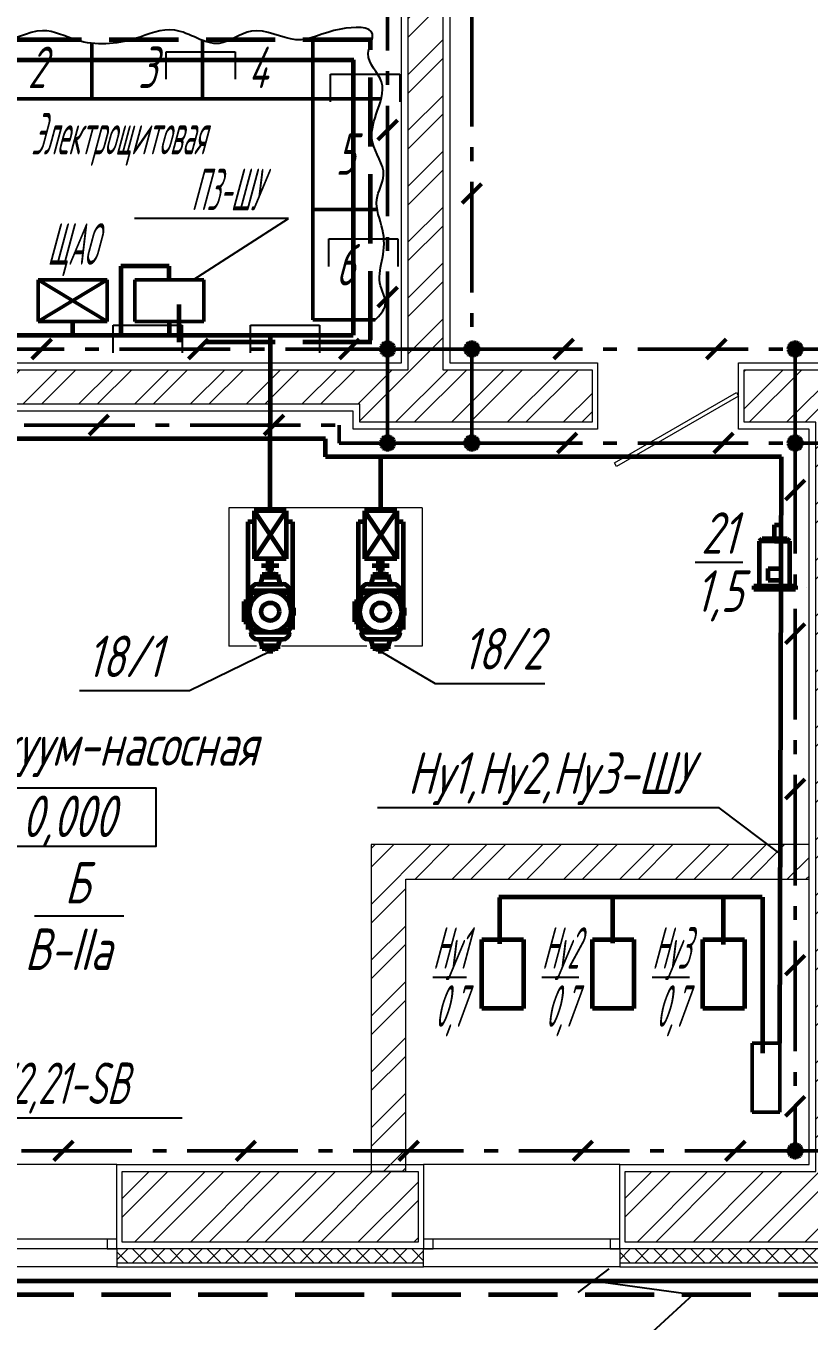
# Model space of a CAD drawing. Header units: millimetres. Extents: x -10490 to 5162, y -5053 to 76.
# Drawn here: x -4745.5 to -4688.8, y -565.9 to -472.2 of the extents above; entities that cross this region are included whole.
import ezdxf
from ezdxf import colors
from ezdxf.entities.mleader import LeaderData, LeaderLine
from ezdxf.math import Vec2, Vec3

# ---------------------------------------------------------------- set-up
doc = ezdxf.new("R2010")
doc.units = ezdxf.units.MM
doc.linetypes.add('gost5', pattern=[7, 5, -2, 0])
doc.linetypes.add('gost6', pattern=[12, 8, -1.5, 1, -1.5])
for name, color, linetype, lineweight in [('Заземление (Вновь)', 6, 'gost6', 50), ('КаБель контрольный (Вновь)', 142, 'gost5', 60), ('КаБель силовой (Вновь)', 1, 'Continuous', 60), ('Линия выноска', 137, 'Continuous', 25), ('Рамка тонкая', 5, 'Continuous', 25), ('Строительный', 251, 'Continuous', 13), ('Текст', 2, 'Continuous', 25), ('Технологическое', 152, 'Continuous', 18), ('Щиты пульты (Вновь)', 5, 'Continuous', 50), ('ЭлектрооБорудование (Вновь)', 160, 'Continuous', 60)]:
    doc.layers.add(name, color=color, linetype=linetype, lineweight=lineweight)
doc.styles.add('SIMPLEX', font='simplex.shx', dxfattribs={"width": 0.7, "oblique": 15})
doc.styles.add('СИМПЛЕКС', font='simplex.shx', dxfattribs={"width": 0.7, "oblique": 15, "height": 500})
pattern_1 = [(45, (-11480.575, 3098.7583), (-2.0205576, 2.0205576), []), (45, (-11479.228, 3098.7583), (-2.0205576, 2.0205576), [])]
pattern_2 = [(45, (-11480.5749, 3098.7583), (-0.67351921, 0.67351921), []), (135, (-11480.5749, 3098.7583), (-0.67351921, -0.67351921), [])]

# ---------------------------------------------------------------- blocks, each defined once
blk = doc.blocks.new('_None')
blk = doc.blocks.new('_Oblique')
at = {"color": 0, "linetype": 'ByBlock', "lineweight": -2}
blk.add_line((-0.5, -0.5), (0.5, 0.5), dxfattribs=at)
blk = doc.blocks.new('A$C710D2D3C')
at = {"layer": 'Рамка тонкая'}
for p, q in [((0, 0), (0, 2)), ((0, 2), (5, 2)), ((5, 2), (5, 0))]:
    blk.add_line(p, q, dxfattribs=at)

msp = doc.modelspace()

# ---------------------------------------------------------------- hatches: boundary and pattern name
at = {"layer": 'Заземление (Вновь)'}
h = msp.add_hatch(color=256, dxfattribs=at)
h.paths.add_polyline_path([(-4719.84156, -495.54645, 0.41421356), (-4719.34156, -496.04645), (-4719.34156, -495.54645), (-4718.84156, -495.54645, 1)])
h.paths.add_polyline_path([(-4718.84156, -495.54645), (-4719.34156, -495.54645), (-4719.34156, -496.04645, 0.41421356)], flags=17)
h = msp.add_hatch(color=256, dxfattribs=at)
h.paths.add_polyline_path([(-4713.74156, -495.54645, 0.41421356), (-4713.24156, -496.04645), (-4713.24156, -495.54645), (-4712.74156, -495.54645, 1)])
h.paths.add_polyline_path([(-4712.74156, -495.54645), (-4713.24156, -495.54645), (-4713.24156, -496.04645, 0.41421356)], flags=17)
h = msp.add_hatch(color=256, dxfattribs=at)
h.paths.add_polyline_path([(-4690.34156, -495.54645, 0.41421356), (-4689.84156, -496.04645), (-4689.84156, -495.54645), (-4689.34156, -495.54645, 1)])
h.paths.add_polyline_path([(-4689.34156, -495.54645), (-4689.84156, -495.54645), (-4689.84156, -496.04645, 0.41421356)], flags=17)
h = msp.add_hatch(color=256, dxfattribs=at)
h.paths.add_polyline_path([(-4719.84156, -502.34645, 0.41421356), (-4719.34156, -502.84645), (-4719.34156, -502.34645), (-4718.84156, -502.34645, 1)])
h.paths.add_polyline_path([(-4718.84156, -502.34645), (-4719.34156, -502.34645), (-4719.34156, -502.84645, 0.41421356)], flags=17)
h = msp.add_hatch(color=256, dxfattribs=at)
h.paths.add_polyline_path([(-4713.74156, -502.34645, 0.41421356), (-4713.24156, -502.84645), (-4713.24156, -502.34645), (-4712.74156, -502.34645, 1)])
h.paths.add_polyline_path([(-4712.74156, -502.34645), (-4713.24156, -502.34645), (-4713.24156, -502.84645, 0.41421356)], flags=17)
h = msp.add_hatch(color=256, dxfattribs=at)
h.paths.add_polyline_path([(-4690.34156, -502.34645, 0.41421356), (-4689.84156, -502.84645), (-4689.84156, -502.34645), (-4689.34156, -502.34645, 1)])
h.paths.add_polyline_path([(-4689.34156, -502.34645), (-4689.84156, -502.34645), (-4689.84156, -502.84645, 0.41421356)], flags=17)
h = msp.add_hatch(color=256, dxfattribs=at)
h.paths.add_polyline_path([(-4690.34156, -553.54645, 0.41421356), (-4689.84156, -554.04645), (-4689.84156, -553.54645), (-4689.34156, -553.54645, 1)])
h.paths.add_polyline_path([(-4689.34156, -553.54645), (-4689.84156, -553.54645), (-4689.84156, -554.04645, 0.41421356)], flags=17)
at = {"layer": 'Строительный', "ltscale": 100}
h = msp.add_hatch(dxfattribs=at)
h.set_pattern_fill('ANSI32', color=256, scale=0.3)
h.set_pattern_definition(pattern_1)
h.paths.add_polyline_path([(-4715.34156, -436.94645), (-4724.89312, -436.94645), (-4724.89312, -442.04645), (-4717.84156, -442.04645), (-4717.84156, -467.44645), (-4756.24156, -467.44645), (-4756.24156, -469.94645), (-4717.84156, -469.94645), (-4717.84156, -497.04645), (-4759.14156, -497.04645), (-4759.14156, -492.14645), (-4764.24156, -492.14645), (-4764.24156, -504.64645), (-4759.14156, -504.64645), (-4759.14156, -499.54645), (-4721.34156, -499.54645), (-4721.34156, -500.84645), (-4704.54462, -500.84645), (-4704.54462, -497.04645), (-4715.34156, -497.04645)])
h = msp.add_hatch(dxfattribs=at)
h.set_pattern_fill('ANSI32', color=256, scale=0.3)
h.set_pattern_definition(pattern_1)
h.paths.add_polyline_path([(-4629.94156, -497.04645), (-4693.54462, -497.04645), (-4693.54462, -500.84645), (-4688.34156, -500.84645), (-4688.34156, -555.04645), (-4702.14156, -555.04645), (-4702.14156, -560.14645), (-4666.94156, -560.14645), (-4666.94156, -555.04645), (-4685.84156, -555.04645), (-4685.84156, -500.84645), (-4629.94156, -500.84645)])
h = msp.add_hatch(dxfattribs=at)
h.set_pattern_fill('ANSI32', color=256, scale=0.3, angle=180)
h.set_pattern_definition([(225, (2186.704, -4221.5966), (2.0205576, -2.0205576), []), (225, (2185.357, -4221.5966), (2.0205576, -2.0205576), [])])
h.paths.add_polyline_path([(-4720.52945, -541.59189), (-4720.5313, -555.00701), (-4718.02945, -555.00701), (-4718.02945, -533.89189), (-4688.84156, -533.89189), (-4688.84156, -531.39189), (-4720.52945, -531.39189)])
h = msp.add_hatch(dxfattribs=at)
h.set_pattern_fill('ANSI32', color=256, scale=0.3)
h.set_pattern_definition(pattern_1)
h.paths.add_polyline_path([(-4717.14156, -555.04645), (-4738.54156, -555.04645), (-4738.54156, -560.14645), (-4717.14156, -560.14645)])
h = msp.add_hatch(dxfattribs=at)
h.set_pattern_fill('ANSI37', color=256, scale=0.3)
h.set_pattern_definition(pattern_2)
h.paths.add_polyline_path([(-4716.74156, -560.64645), (-4738.94156, -560.64645), (-4738.94156, -561.64645), (-4716.74156, -561.64645)])
h = msp.add_hatch(dxfattribs=at)
h.set_pattern_fill('ANSI37', color=256, scale=0.3)
h.set_pattern_definition(pattern_2)
h.paths.add_polyline_path([(-4666.54156, -560.64645), (-4702.54156, -560.64645), (-4702.54156, -561.64645), (-4666.54156, -561.64645)])

# ---------------------------------------------------------------- linework, layer by layer
at = {"layer": 'Заземление (Вновь)'}
for p, q in [((-4719.34156, -465.94645), (-4719.34156, -495.54645)), ((-4713.24156, -471.44645), (-4713.24156, -495.54645)), ((-4718.63445, -478.994), (-4720.04866, -480.40821)), ((-4712.53445, -483.59164), (-4713.94866, -485.00585)), ((-4718.63445, -491.08091), (-4720.04866, -492.49512)), ((-4718.74156, -495.54645), (-4757.64156, -495.54645)), ((-4743.67019, -494.83934), (-4745.0844, -496.25356)), ((-4732.33587, -494.83934), (-4733.75008, -496.25356)), ((-4721.3991, -494.83934), (-4722.81331, -496.25356)), ((-4719.34156, -495.54645), (-4719.34156, -502.34645)), ((-4718.74156, -495.54645), (-4713.24156, -495.54645)), ((-4713.24156, -495.54645), (-4689.84156, -495.54645)), ((-4713.24156, -495.54645), (-4713.24156, -502.34645)), ((-4705.88815, -494.83934), (-4707.30236, -496.25356)), ((-4694.83748, -494.83934), (-4696.25169, -496.25356)), ((-4689.84156, -502.34645), (-4689.84156, -495.54645)), ((-4689.84156, -495.54645), (-4684.34156, -495.54645)), ((-4757.64156, -501.04645), (-4722.84156, -501.04645)), ((-4739.53445, -500.33934), (-4740.94866, -501.75356)), ((-4726.86356, -500.33934), (-4728.27777, -501.75356)), ((-4722.84156, -501.04645), (-4722.84156, -502.34645)), ((-4705.63445, -501.63934), (-4707.04866, -503.05356)), ((-4694.32602, -501.63934), (-4695.74023, -503.05356)), ((-4722.84156, -502.34645), (-4718.74156, -502.34645)), ((-4718.74156, -502.34645), (-4713.24156, -502.34645)), ((-4713.24156, -502.34645), (-4689.84156, -502.34645)), ((-4689.84156, -502.34645), (-4689.84156, -553.54645)), ((-4689.84156, -502.34645), (-4684.34156, -502.34645)), ((-4689.13445, -505.03773), (-4690.54866, -506.45194)), ((-4689.13445, -515.43464), (-4690.54866, -516.84885)), ((-4689.13445, -526.66771), (-4690.54866, -528.08193)), ((-4689.13445, -539.41152), (-4690.54866, -540.82573)), ((-4689.13445, -549.62232), (-4690.54866, -551.03654)), ((-4689.84156, -553.54645), (-4757.64156, -553.54645)), ((-4742.08693, -552.83934), (-4743.50114, -554.25356)), ((-4728.89851, -552.83934), (-4730.31272, -554.25356)), ((-4717.11178, -552.83934), (-4718.526, -554.25356)), ((-4704.50549, -552.83934), (-4705.9197, -554.25356)), ((-4693.47507, -552.83934), (-4694.88929, -554.25356)), ((-4689.84156, -553.54645), (-4684.34156, -553.54645))]:
    msp.add_line(p, q, dxfattribs=at)
for centre in [(-4719.34156, -495.54645), (-4713.24156, -495.54645), (-4689.84156, -495.54645), (-4719.34156, -502.34645), (-4713.24156, -502.34645), (-4689.84156, -502.34645), (-4689.84156, -553.54645)]:
    msp.add_circle(centre, 0.5, dxfattribs=at)
at = {"layer": 'КаБель контрольный (Вновь)'}
for p, q in [((-4720.57183, -494.90615), (-4720.57183, -473.09513)), ((-4720.48365, -473.19272), (-4768.04156, -473.19272)), ((-4734.43606, -495.04645), (-4734.43606, -492.32144)), ((-4720.48364, -495.04645), (-4734.43606, -495.04645)), ((-4768.04156, -563.94645), (-4613.44156, -563.94645))]:
    msp.add_line(p, q, dxfattribs=at)
at = {"layer": 'КаБель силовой (Вновь)'}
for p, q in [((-4721.7944, -474.65668), (-4767.04156, -474.65668)), ((-4721.84279, -474.63355), (-4721.84105, -494.54645)), ((-4735.14156, -489.54645), (-4738.64156, -489.54645)), ((-4738.64156, -489.54645), (-4738.64156, -494.54645)), ((-4735.14156, -490.54645), (-4735.14156, -489.54645)), ((-4742.14156, -493.54645), (-4742.14156, -494.54645)), ((-4735.14156, -493.54645), (-4735.14156, -494.54645)), ((-4756.64156, -494.54645), (-4721.84105, -494.54645)), ((-4727.84156, -507.24155), (-4727.82499, -494.54645)), ((-4723.84156, -502.04645), (-4767.04156, -502.04645)), ((-4723.84156, -503.34645), (-4723.84156, -502.04645)), ((-4690.84156, -503.34645), (-4723.84156, -503.34645)), ((-4719.84156, -507.24155), (-4719.84156, -503.34645)), ((-4690.95728, -545.75653), (-4690.84156, -503.34645)), ((-4691.33031, -509.26623), (-4691.33031, -508.26623)), ((-4691.33031, -508.26623), (-4690.84156, -508.26623)), ((-4692.22227, -535.18675), (-4711.29309, -535.18675)), ((-4711.25373, -535.21646), (-4711.25373, -538.56112)), ((-4703.0697, -535.17658), (-4703.0697, -538.52124)), ((-4695.04535, -535.27629), (-4695.04535, -538.62095)), ((-4692.21715, -535.18675), (-4692.21715, -546.47078)), ((-4767.04156, -562.94645), (-4620.2373, -562.94645))]:
    msp.add_line(p, q, dxfattribs=at)
at = {"layer": 'Рамка тонкая'}
msp.add_spline([(-4720.24198, -493.44645), (-4719.51458, -492.37163), (-4719.8973, -490.76504), (-4719.70606, -488.96733), (-4719.70606, -486.9018), (-4720.12709, -484.72153), (-4719.62947, -482.96196), (-4720.43322, -480.59047), (-4720.16539, -478.56319), (-4719.78266, -476.22985), (-4720.7396, -474.16432), (-4720.43322, -472.74905), (-4722.73008, -472.40485), (-4725.98388, -473.16985), (-4729.19939, -472.55783), (-4731.53455, -473.43756), (-4734.74981, -472.48134), (-4737.62088, -473.09336), (-4741.83163, -473.20809), (-4744.31973, -472.51958), (-4747.61183, -473.24634), (-4749.87039, -472.51958), (-4752.2819, -472.90213), (-4754.77024, -473.24634), (-4756.14821, -473.47581), (-4755.11468, -475.04415), (-4755.76549, -476.42117), (-4755.76549, -477.44645)], degree=3, dxfattribs=at)
at = {"layer": 'Строительный', "ltscale": 100}
for p, q in [((-4738.94156, -554.54645), (-4748.24156, -554.54645)), ((-4702.54156, -554.54645), (-4716.74156, -554.54645)), ((-4738.94156, -559.94645), (-4748.24156, -559.94645)), ((-4702.54156, -559.94645), (-4716.74156, -559.94645)), ((-4738.94156, -560.64645), (-4748.24156, -560.64645)), ((-4702.54156, -560.64645), (-4716.74156, -560.64645)), ((-4738.94156, -561.94645), (-4748.24156, -561.94645)), ((-4702.54156, -561.94645), (-4716.74156, -561.94645))]:
    msp.add_line(p, q, dxfattribs=at)
for points in [[(-4714.84156, -436.44645), (-4714.84156, -496.54645), (-4704.14462, -496.54645), (-4704.14462, -501.34645), (-4721.84156, -501.34645), (-4721.84156, -500.04645), (-4758.64156, -500.04645), (-4758.64156, -505.04645), (-4764.74156, -505.04645), (-4764.74156, -491.74645), (-4758.64156, -491.74645), (-4758.64156, -496.54645), (-4718.34156, -496.54645), (-4718.34156, -470.44645), (-4756.24156, -470.44645), (-4756.24156, -466.94645), (-4718.34156, -466.94645), (-4718.34156, -442.54645), (-4724.89312, -442.54645), (-4724.89312, -436.44645)], [(-4688.84156, -554.54645), (-4688.84156, -501.34645), (-4693.94462, -501.34645), (-4693.94462, -496.54645), (-4629.54156, -496.54645), (-4629.54156, -501.34645), (-4685.34156, -501.34645), (-4685.34156, -554.54645), (-4666.54156, -554.54645), (-4666.54156, -560.64645), (-4702.54156, -560.64645), (-4702.54156, -554.54645)], [(-4738.94156, -554.54645), (-4716.74156, -554.54645), (-4716.74156, -560.64645), (-4738.94156, -560.64645)], [(-4738.54156, -555.04645), (-4717.14156, -555.04645), (-4717.14156, -560.14645), (-4738.54156, -560.14645)], [(-4739.64156, -560.64645), (-4738.94156, -560.64645), (-4738.94156, -559.94645), (-4739.64156, -559.94645)], [(-4716.74156, -560.64645), (-4716.04156, -560.64645), (-4716.04156, -559.94645), (-4716.74156, -559.94645)], [(-4703.24156, -560.64645), (-4702.54156, -560.64645), (-4702.54156, -559.94645), (-4703.24156, -559.94645)]]:
    msp.add_lwpolyline(points, close=True, dxfattribs=at)
for points in [[(-4715.34156, -436.94645), (-4715.34156, -497.04645), (-4704.54462, -497.04645), (-4704.54462, -500.84645), (-4721.34156, -500.84645), (-4721.34156, -499.54645), (-4759.14156, -499.54645), (-4759.14156, -504.64645), (-4764.24156, -504.64645), (-4764.24156, -492.14645), (-4759.14156, -492.14645), (-4759.14156, -497.04645), (-4717.84156, -497.04645), (-4717.84156, -469.94645), (-4756.24156, -469.94645), (-4756.24156, -467.44645), (-4717.84156, -467.44645), (-4717.84156, -442.04645), (-4724.89312, -442.04645), (-4724.89312, -436.94645), (-4715.34156, -436.94645)], [(-4688.34156, -555.04645), (-4688.34156, -500.84645), (-4693.54462, -500.84645), (-4693.54462, -497.04645), (-4629.94156, -497.04645), (-4629.94156, -500.84645), (-4685.84156, -500.84645), (-4685.84156, -555.04645), (-4666.94156, -555.04645), (-4666.94156, -560.14645), (-4702.14156, -560.14645), (-4702.14156, -555.04645), (-4688.34156, -555.04645)], [(-4693.94462, -498.94645), (-4702.77808, -504.04645), (-4702.92808, -503.78664), (-4694.09462, -498.68664), (-4693.94462, -498.94645)], [(-4720.52945, -531.39189), (-4720.52945, -555.00701), (-4718.02945, -555.00701), (-4718.02945, -533.89189), (-4688.84156, -533.89189), (-4688.84156, -531.39189), (-4720.52945, -531.39189)], [(-4738.94156, -560.64645), (-4738.94156, -561.64645), (-4716.74156, -561.64645), (-4716.74156, -560.64645)], [(-4702.54156, -560.64645), (-4702.54156, -561.64645), (-4666.54156, -561.64645), (-4666.54156, -560.64645)], [(-4738.94156, -561.64645), (-4738.94156, -561.94645), (-4716.74156, -561.94645), (-4716.74156, -561.64645)], [(-4702.54156, -561.64645), (-4702.54156, -561.94645), (-4666.54156, -561.94645), (-4666.54156, -561.64645)]]:
    msp.add_lwpolyline(points, dxfattribs=at)
at = {"layer": 'Текст'}
msp.add_line((-4744.89495, -536.54091), (-4738.42581, -536.54091), dxfattribs=at)
msp.add_lwpolyline([(-4746.43247, -527.28799), (-4736.10638, -527.28799), (-4736.10638, -531.52419), (-4746.43247, -531.52419)], close=True, dxfattribs=at)
at = {"layer": 'Технологическое', "ltscale": 0.2}
for p, q in [((-4722.84156, -507.04645), (-4730.84156, -507.04645)), ((-4730.84156, -507.04645), (-4730.84156, -517.04645)), ((-4716.84156, -507.04645), (-4722.84156, -507.04645)), ((-4716.84156, -507.04645), (-4716.84156, -517.04645)), ((-4692.4304, -512.76623), (-4692.4304, -512.76623)), ((-4692.2304, -512.96623), (-4692.2304, -512.96623)), ((-4690.4304, -512.96623), (-4690.4304, -512.96623)), ((-4690.2304, -512.76623), (-4690.2304, -512.76623)), ((-4690.2304, -512.76623), (-4689.82727, -512.76623)), ((-4689.03048, -512.76623), (-4689.03048, -512.76623)), ((-4728.83572, -517.04645), (-4730.84156, -517.04645)), ((-4722.84156, -517.04645), (-4727.02699, -517.04645)), ((-4720.83572, -517.04645), (-4722.84156, -517.04645)), ((-4716.84156, -517.04645), (-4718.85112, -517.04645))]:
    msp.add_line(p, q, dxfattribs=at)
at = {"layer": 'Щиты пульты (Вновь)'}
for p, q in [((-4724.74156, -472.99433), (-4724.74156, -477.44645)), ((-4740.74156, -473.43062), (-4740.74156, -477.44645)), ((-4732.74156, -473.21928), (-4732.74156, -477.44645)), ((-4740.74156, -477.44645), (-4748.74156, -477.44645)), ((-4732.74156, -477.44645), (-4740.74156, -477.44645)), ((-4724.74156, -477.44645), (-4732.74156, -477.44645)), ((-4724.74156, -477.44645), (-4719.80318, -477.44645)), ((-4724.74156, -485.44645), (-4724.74156, -477.44645)), ((-4720.09706, -485.44645), (-4724.74156, -485.44645)), ((-4724.74156, -493.44645), (-4724.74156, -485.44645)), ((-4744.64156, -490.54645), (-4744.64156, -493.54645)), ((-4739.64156, -490.54645), (-4744.64156, -490.54645)), ((-4744.64156, -490.54645), (-4739.64156, -493.54645)), ((-4744.64156, -493.54645), (-4739.64156, -490.54645)), ((-4739.64156, -493.54645), (-4739.64156, -490.54645)), ((-4737.64156, -490.54645), (-4737.64156, -493.54645)), ((-4732.64156, -490.54645), (-4737.64156, -490.54645)), ((-4732.64156, -490.54645), (-4732.64156, -493.54645)), ((-4744.64156, -493.54645), (-4739.64156, -493.54645)), ((-4737.64156, -493.54645), (-4732.64156, -493.54645)), ((-4720.24198, -493.44645), (-4724.74156, -493.44645)), ((-4690.95728, -545.75653), (-4692.95728, -545.75653)), ((-4692.95728, -545.75653), (-4692.95728, -550.75653)), ((-4690.95728, -550.75653), (-4690.95728, -545.75653)), ((-4690.95728, -550.75653), (-4692.95728, -550.75653))]:
    msp.add_line(p, q, dxfattribs=at)
at = {"layer": 'ЭлектрооБорудование (Вновь)', "ltscale": 10}
for p, q in [((-4726.68112, -507.24155), (-4729.00199, -507.24155)), ((-4726.68112, -507.24155), (-4729.00199, -510.72242)), ((-4729.00199, -507.24155), (-4726.68112, -510.72242)), ((-4729.00199, -507.24155), (-4729.00199, -510.72242)), ((-4726.68112, -507.24155), (-4726.68112, -510.72242)), ((-4718.68112, -507.24155), (-4721.00199, -507.24155)), ((-4718.68112, -507.24155), (-4721.00199, -510.72242)), ((-4721.00199, -507.24155), (-4718.68112, -510.72242)), ((-4721.00199, -507.24155), (-4721.00199, -510.72242)), ((-4718.68112, -507.24155), (-4718.68112, -510.72242)), ((-4729.00199, -508.04645), (-4729.46156, -508.04645)), ((-4729.46156, -508.04645), (-4729.46156, -513.82145)), ((-4726.22156, -508.04645), (-4726.68112, -508.04645)), ((-4726.22156, -508.04645), (-4726.22156, -515.84645)), ((-4721.00199, -508.04645), (-4721.46156, -508.04645)), ((-4721.46156, -508.04645), (-4721.46156, -513.82145)), ((-4718.22156, -508.04645), (-4718.68112, -508.04645)), ((-4718.22156, -508.04645), (-4718.22156, -515.84645)), ((-4692.41959, -509.44623), (-4692.23959, -509.26623)), ((-4692.41959, -512.66623), (-4692.41959, -509.44623)), ((-4691.33031, -509.44623), (-4692.41959, -509.44623)), ((-4690.42103, -509.26623), (-4692.23959, -509.26623)), ((-4691.33031, -509.44623), (-4690.24103, -509.44623)), ((-4690.24103, -509.44623), (-4690.42103, -509.26623)), ((-4690.24103, -512.66623), (-4690.24103, -509.44623)), ((-4726.68112, -510.72242), (-4729.00199, -510.72242)), ((-4727.22326, -511.23796), (-4728.46659, -511.23796)), ((-4727.57432, -511.0627), (-4728.15942, -511.0627)), ((-4727.57432, -511.41321), (-4728.15942, -511.41321)), ((-4718.68112, -510.72242), (-4721.00199, -510.72242)), ((-4719.22326, -511.23796), (-4720.46659, -511.23796)), ((-4719.57432, -511.0627), (-4720.15942, -511.0627)), ((-4719.57432, -511.41321), (-4720.15942, -511.41321)), ((-4691.79564, -511.43448), (-4690.86531, -511.43448)), ((-4691.79564, -512.28648), (-4691.79564, -511.43448)), ((-4690.86531, -512.28648), (-4690.86531, -511.43448)), ((-4728.41289, -512.0768), (-4728.55644, -512.54645)), ((-4727.27022, -511.86444), (-4728.41289, -511.86444)), ((-4728.41289, -511.86444), (-4728.41289, -512.0768)), ((-4727.27022, -511.94074), (-4728.41289, -511.94074)), ((-4727.27022, -512.0768), (-4728.41289, -512.0768)), ((-4727.65235, -511.65965), (-4728.03077, -511.65965)), ((-4728.03077, -511.65965), (-4728.03077, -511.86444)), ((-4727.65235, -511.65965), (-4727.65235, -511.86444)), ((-4727.27022, -511.86444), (-4727.27022, -512.0768)), ((-4727.27022, -512.0768), (-4727.12667, -512.54645)), ((-4720.41289, -512.0768), (-4720.55644, -512.54645)), ((-4719.27022, -511.86444), (-4720.41289, -511.86444)), ((-4720.41289, -511.86444), (-4720.41289, -512.0768)), ((-4719.27022, -511.94074), (-4720.41289, -511.94074)), ((-4719.27022, -512.0768), (-4720.41289, -512.0768)), ((-4719.65235, -511.65965), (-4720.03077, -511.65965)), ((-4720.03077, -511.65965), (-4720.03077, -511.86444)), ((-4719.65235, -511.65965), (-4719.65235, -511.86444)), ((-4719.27022, -511.86444), (-4719.27022, -512.0768)), ((-4719.27022, -512.0768), (-4719.12667, -512.54645)), ((-4690.86531, -512.28648), (-4691.79564, -512.28648)), ((-4726.34156, -513.04645), (-4729.34156, -513.04645)), ((-4728.49539, -513.19645), (-4729.34156, -513.19645)), ((-4729.24709, -514.02256), (-4729.24709, -513.19645)), ((-4728.74709, -512.54645), (-4726.9217, -512.54645)), ((-4726.34156, -513.19645), (-4727.18772, -513.19645)), ((-4726.43602, -514.02256), (-4726.43602, -513.19645)), ((-4718.34156, -513.04645), (-4721.34156, -513.04645)), ((-4720.49539, -513.19645), (-4721.34156, -513.19645)), ((-4721.24709, -514.02256), (-4721.24709, -513.19645)), ((-4720.74709, -512.54645), (-4718.9217, -512.54645)), ((-4718.34156, -513.19645), (-4719.18772, -513.19645)), ((-4718.43602, -514.02256), (-4718.43602, -513.19645)), ((-4692.8333, -512.66623), (-4692.8333, -512.93619)), ((-4689.82727, -512.93619), (-4692.8333, -512.94297)), ((-4692.83031, -512.66623), (-4692.83031, -512.66623)), ((-4692.83031, -512.66623), (-4689.83031, -512.66623)), ((-4689.83031, -512.66623), (-4689.83031, -512.66623)), ((-4689.82727, -512.66623), (-4689.82727, -512.93619)), ((-4729.74156, -513.82145), (-4729.74156, -515.27145)), ((-4729.74156, -513.82145), (-4729.24772, -513.82145)), ((-4729.59156, -513.82145), (-4729.59156, -515.27145)), ((-4721.74156, -513.82145), (-4721.74156, -515.27145)), ((-4721.74156, -513.82145), (-4721.24772, -513.82145)), ((-4721.59156, -513.82145), (-4721.59156, -515.27145)), ((-4729.74156, -515.27145), (-4729.24772, -515.27145)), ((-4729.46156, -515.27145), (-4729.46156, -515.84645)), ((-4729.24709, -515.07034), (-4729.24709, -515.89645)), ((-4726.44114, -514.41837), (-4725.9846, -514.41837)), ((-4726.44114, -514.65853), (-4725.9846, -514.65853)), ((-4726.43602, -515.07034), (-4726.43602, -515.89645)), ((-4721.74156, -515.27145), (-4721.24772, -515.27145)), ((-4721.46156, -515.27145), (-4721.46156, -515.84645)), ((-4721.24709, -515.07034), (-4721.24709, -515.89645)), ((-4718.44114, -514.41837), (-4717.9846, -514.41837)), ((-4718.44114, -514.65853), (-4717.9846, -514.65853)), ((-4718.43602, -515.07034), (-4718.43602, -515.89645)), ((-4728.49539, -515.89645), (-4729.34156, -515.89645)), ((-4726.34156, -516.04645), (-4729.34156, -516.04645)), ((-4726.34156, -515.89645), (-4727.18772, -515.89645)), ((-4720.49539, -515.89645), (-4721.34156, -515.89645)), ((-4718.34156, -516.04645), (-4721.34156, -516.04645)), ((-4718.34156, -515.89645), (-4719.18772, -515.89645)), ((-4728.74709, -516.54645), (-4726.9217, -516.54645)), ((-4728.41289, -517.0161), (-4728.55644, -516.54645)), ((-4727.27022, -517.0161), (-4728.41289, -517.0161)), ((-4728.41289, -517.22847), (-4728.41289, -517.0161)), ((-4727.27022, -517.15216), (-4728.41289, -517.15216)), ((-4727.27022, -517.0161), (-4727.12667, -516.54645)), ((-4727.27022, -517.22847), (-4727.27022, -517.0161)), ((-4720.74709, -516.54645), (-4718.9217, -516.54645)), ((-4720.41289, -517.0161), (-4720.55644, -516.54645)), ((-4719.27022, -517.0161), (-4720.41289, -517.0161)), ((-4720.41289, -517.22847), (-4720.41289, -517.0161)), ((-4719.27022, -517.15216), (-4720.41289, -517.15216)), ((-4719.27022, -517.0161), (-4719.12667, -516.54645)), ((-4719.27022, -517.22847), (-4719.27022, -517.0161)), ((-4727.27022, -517.22847), (-4728.41289, -517.22847)), ((-4728.03077, -517.43325), (-4728.03077, -517.22847)), ((-4727.65235, -517.43325), (-4728.03077, -517.43325)), ((-4727.65235, -517.43325), (-4727.65235, -517.22847)), ((-4719.27022, -517.22847), (-4720.41289, -517.22847)), ((-4720.03077, -517.43325), (-4720.03077, -517.22847)), ((-4719.65235, -517.43325), (-4720.03077, -517.43325)), ((-4719.65235, -517.43325), (-4719.65235, -517.22847)), ((-4712.51775, -538.25122), (-4709.51775, -538.25122)), ((-4712.51775, -543.25122), (-4712.51775, -538.25122)), ((-4709.51775, -538.25122), (-4709.51775, -543.25122)), ((-4704.51775, -538.25122), (-4701.51775, -538.25122)), ((-4704.51775, -543.25122), (-4704.51775, -538.25122)), ((-4701.51775, -538.25122), (-4701.51775, -543.25122)), ((-4696.51775, -538.25122), (-4693.51775, -538.25122)), ((-4696.51775, -543.25122), (-4696.51775, -538.25122)), ((-4693.51775, -538.25122), (-4693.51775, -543.25122)), ((-4709.51775, -543.25122), (-4712.51775, -543.25122)), ((-4701.51775, -543.25122), (-4704.51775, -543.25122)), ((-4693.51775, -543.25122), (-4696.51775, -543.25122))]:
    msp.add_line(p, q, dxfattribs=at)
for centre, radius in [((-4727.84156, -514.54645), 1.5), ((-4719.84156, -514.54645), 1.5), ((-4727.84156, -514.54645), 0.65), ((-4719.84156, -514.54645), 0.65)]:
    msp.add_circle(centre, radius, dxfattribs=at)
for centre, start, end in [((-4728.74709, -513.04645), 90, 180), ((-4726.93602, -513.04645), 0, 90), ((-4720.74709, -513.04645), 90, 180), ((-4718.93602, -513.04645), 0, 90), ((-4728.74709, -516.04645), 180, 270), ((-4726.93602, -516.04645), 270, 0), ((-4720.74709, -516.04645), 180, 270), ((-4718.93602, -516.04645), 270, 0)]:
    msp.add_arc(centre, 0.5, start, end, dxfattribs=at)

# ---------------------------------------------------------------- block references
at = {"layer": 'КаБель силовой (Вновь)', "lineweight": 25}
for p in [(-4735.36184, -476.03877), (-4723.46533, -477.65891), (-4723.59239, -489.56674), (-4739.20746, -495.82975), (-4729.26033, -495.82554)]:
    msp.add_blockref('A$C710D2D3C', p, dxfattribs=at)

# ---------------------------------------------------------------- texts
at = {"layer": 'Текст', "style": 'SIMPLEX', "oblique": 15, "width": 0.7}
for s, p in [('0,000', (-4745.80491, -530.84637)), ('Б', (-4742.72327, -535.64977)), ('В-IIа', (-4745.61152, -540.46371))]:
    msp.add_text(s, height=3, dxfattribs=at).set_placement(p)
at = {"layer": 'Текст', "char_height": 3, "attachment_point": 5, "style": 'SIMPLEX'}
for s, insert, width in [('{\\W0.6;2}', (-4744.74156, -475.17163), 8), ('{\\W0.6;3}', (-4736.74156, -475.17163), 8), ('{\\W0.6;4}', (-4728.74156, -475.17163), 8), ('{\\W0.4;Электрощитовая}', (-4738.84022, -480.38221), 31.0239295), ('{\\W0.6;5}', (-4722.41931, -481.44645), 4.6444993), ('{\\W0.4;ЩАО}', (-4742.17418, -488.36366), 31.0239295), ('{\\W0.6;6}', (-4722.41931, -489.44645), 4.6444993), ('\\A1;\\S21/1,5;', (-4695.35496, -510.95832), 5.6507904), ('Вакуум-насосная', (-4739.89898, -524.59889), 86.5), ('\\A1;{\\W0.4;\\SНу1/0,7;}', (-4714.84899, -540.9739), 5.6507904), ('\\A1;{\\W0.4;\\SНу2/0,7;}', (-4706.84899, -540.9739), 5.6507904), ('\\A1;{\\W0.4;\\SНу3/0,7;}', (-4698.84899, -540.9739), 5.6507904)]:
    msp.add_mtext(s, dxfattribs=dict(at, insert=insert, width=width))

# ---------------------------------------------------------------- leaders
at = {"layer": 'Линия выноска'}
ml = msp.add_multileader_mtext('Standard', dxfattribs=at)
ml.set_content('{\\W0.4;П3-ШУ}', color=2, style='СИМПЛЕКС')
ml.set_leader_properties()
ml.set_arrow_properties(name='NONE')
ml.build(insert=Vec2(0, 0))
ml.multileader.update_dxf_attribs({"text_left_attachment_type": 6, "text_right_attachment_type": 6, "dogleg_length": 0, "arrow_head_size": 2})
ctx = ml.context
ctx.base_point, ctx.char_height, ctx.arrow_head_size, ctx.plane_origin = Vec3(-4737.48791, -486.11213), 3, 2, Vec3(-4727.83278, -508.93853)
ctx.left_attachment, ctx.right_attachment, ctx.text_align_type = 6, 6, 2
notes = []
notes.append((ctx, [(1, (1, 1, 0), (-4726.51264, -486.11213), (-1, 0), 0, [(0, [(-4733.41532, -490.54645)], 0, [])])]))
ctx.mtext.insert, ctx.mtext.alignment, ctx.mtext.flow_direction = Vec3(-4728.51264, -482.51213), 3, 5
ml = msp.add_multileader_mtext('Standard', dxfattribs=at)
ml.set_content('18/2', color=2, style='СИМПЛЕКС')
ml.set_leader_properties()
ml.set_arrow_properties(name='NONE')
ml.build(insert=Vec2(0, 0))
ml.multileader.update_dxf_attribs({"text_left_attachment_type": 6, "text_right_attachment_type": 6, "dogleg_length": 0, "arrow_head_size": 2})
ctx = ml.context
ctx.base_point, ctx.char_height, ctx.arrow_head_size, ctx.plane_origin = Vec3(-4715.90389, -519.72948), 3, 2, Vec3(-4690.36013, -577.09176)
ctx.left_attachment, ctx.right_attachment = 6, 6
notes.append((ctx, [(0, (1, 1, 0), (-4715.90389, -519.72948), (1, 0), 0, [(0, [(-4719.84156, -517.43325)], 0, [])])]))
ctx.mtext.insert, ctx.mtext.flow_direction = Vec3(-4713.90389, -515.72948), 5
ml = msp.add_multileader_mtext('Standard', dxfattribs=at)
ml.set_content('18/1', color=2, style='СИМПЛЕКС')
ml.set_leader_properties()
ml.set_arrow_properties(name='NONE')
ml.build(insert=Vec2(0, 0))
ml.multileader.update_dxf_attribs({"text_left_attachment_type": 6, "text_right_attachment_type": 6, "dogleg_length": 0, "arrow_head_size": 2})
ctx = ml.context
ctx.base_point, ctx.char_height, ctx.arrow_head_size, ctx.plane_origin = Vec3(-4744.29236, -520.27808), 3, 2, Vec3(-4698.36013, -577.09176)
ctx.left_attachment, ctx.right_attachment, ctx.text_align_type = 6, 6, 2
notes.append((ctx, [(1, (1, 1, 0), (-4733.68851, -520.27808), (-1, 0), 0, [(0, [(-4727.84156, -517.43325)], 0, [])])]))
ctx.mtext.insert, ctx.mtext.alignment, ctx.mtext.flow_direction = Vec3(-4735.68851, -516.27808), 3, 5
ml = msp.add_multileader_mtext('Standard', dxfattribs=at)
ml.set_content('Ну1,Ну2,Ну3-ШУ', color=2, style='СИМПЛЕКС')
ml.set_leader_properties()
ml.set_arrow_properties(name='NONE')
ml.build(insert=Vec2(0, 0))
ml.multileader.update_dxf_attribs({"text_left_attachment_type": 6, "text_right_attachment_type": 6, "dogleg_length": 0, "arrow_head_size": 2})
ctx = ml.context
ctx.base_point, ctx.char_height, ctx.arrow_head_size, ctx.plane_origin = Vec3(-4725.14224, -528.72443), 3, 2, Vec3(-4709.08942, -556.36617)
ctx.left_attachment, ctx.right_attachment, ctx.text_align_type = 6, 6, 2
notes.append((ctx, [(1, (1, 1, 0), (-4695.33839, -528.72443), (-1, 0), 0, [(0, [(-4690.84156, -532.13524)], 0, [])])]))
ctx.mtext.insert, ctx.mtext.alignment, ctx.mtext.flow_direction = Vec3(-4697.33839, -524.72443), 3, 5
ml = msp.add_multileader_mtext('Standard', dxfattribs=at)
ml.set_content('{\\W0.6;18/1,18/2,21-SB}', color=2, style='СИМПЛЕКС')
ml.set_leader_properties()
ml.set_arrow_properties(name='NONE')
ml.build(insert=Vec2(0, 0))
ml.multileader.update_dxf_attribs({"text_left_attachment_type": 6, "text_right_attachment_type": 6, "dogleg_length": 0, "arrow_head_size": 2})
ctx = ml.context
ctx.base_point, ctx.char_height, ctx.arrow_head_size, ctx.plane_origin = Vec3(-4757.56707, -551.15585), 3, 2, Vec3(-4743.83046, -559.851)
ctx.left_attachment, ctx.right_attachment = 6, 6
notes.append((ctx, [(0, (1, 1, 0), (-4757.56707, -551.15585), (1, 0), 0, [(0, [(-4750.31756, -538.54645)], 0, [])])]))
ctx.mtext.insert, ctx.mtext.flow_direction = Vec3(-4755.56707, -547.15585), 5
ml = msp.add_multileader_mtext('Standard', dxfattribs=at)
ml.set_content('\\pxsm0.75;30-Н1\\PВ1,В2,В3,В4,В5,ЭВ1,ЭВ2-К1\\PВ1р,В2р,В3р,В4р,В5р-К1\\Pв лотке 100х200мм', color=2, style='СИМПЛЕКС')
ml.set_leader_properties()
ml.set_arrow_properties(name='OBLIQUE')
ml.build(insert=Vec2(0, 0))
ml.multileader.update_dxf_attribs({"text_left_attachment_type": 6, "text_right_attachment_type": 6, "dogleg_length": 0, "arrow_head_size": 2})
ctx = ml.context
ctx.base_point, ctx.char_height, ctx.arrow_head_size, ctx.plane_origin = Vec3(-4764.51826, -581.65162), 3, 2, Vec3(-4660.47433, -594.58247)
ctx.left_attachment, ctx.right_attachment, ctx.text_align_type = 6, 6, 2
notes.append((ctx, [(1, (1, 1, 0), (-4716.61442, -581.65162), (-1, 0), 0, [(1, [(-4704.44859, -562.94645), (-4697.23193, -563.94645)], 0, [])])]))
ctx.mtext.insert, ctx.mtext.alignment, ctx.mtext.flow_direction = Vec3(-4718.61442, -578.05162), 3, 5
for ctx, leaders in notes:
    for number, flags, end, landing, length, lines in leaders:
        leader = LeaderData()
        leader.index, (leader.has_last_leader_line, leader.has_dogleg_vector, leader.attachment_direction) = number, flags
        leader.last_leader_point, leader.dogleg_vector, leader.dogleg_length = Vec3(end), Vec3(landing), length
        for number, points, colour, breaks in lines:
            line = LeaderLine()
            line.index, line.vertices, line.color, line.breaks = number, Vec3.list(points), colors.encode_raw_color(colour), breaks
            leader.lines.append(line)
        ctx.leaders.append(leader)

doc.saveas('drawing.dxf')
